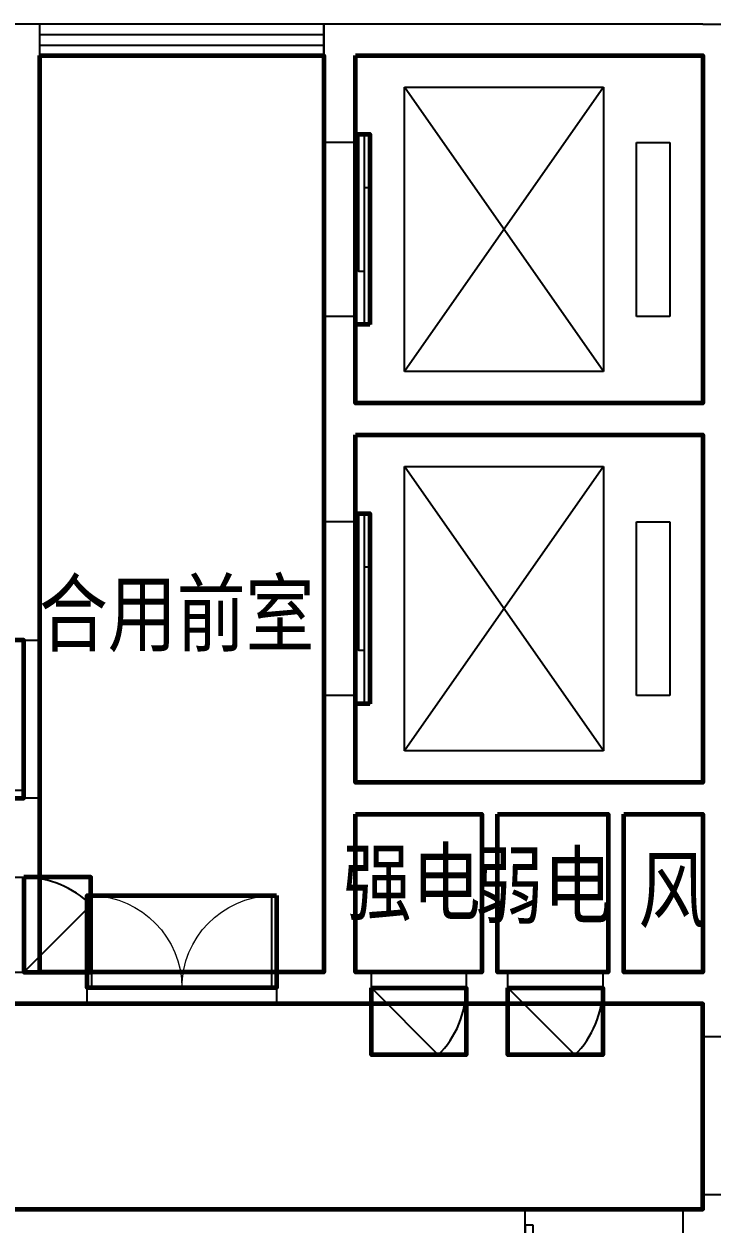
# Model space of a CAD drawing. Extents: x 863892 to 891592, y -662548 to -645248.
# Drawn here: x 877792 to 882149, y -652848 to -645248 of the extents above; entities that cross this region are included whole.
import ezdxf
from ezdxf.enums import TextEntityAlignment as Align

# ---------------------------------------------------------------- set-up
doc = ezdxf.new("R2010")
doc.units = 0
doc.header["$LTSCALE"] = 1000
doc.header["$MEASUREMENT"] = 0
doc.layers.get('0').update_dxf_attribs({"linetype": 'CONTINUOUS'})
for name, color, linetype in [('BATH', 8, 'CONTINUOUS'), ('PUB_TEXT', 7, 'CONTINUOUS'), ('STAIR', 3, 'CONTINUOUS'), ('WALL', 2, 'CONTINUOUS'), ('WINDOW', 4, 'CONTINUOUS')]:
    doc.layers.add(name, color=color, linetype=linetype)
for name, color, linetype, lineweight in [('GT_电机房', 210, 'CONTINUOUS', 60), ('GT_电梯', 150, 'CONTINUOUS', 60), ('GT_过道', 30, 'CONTINUOUS', 60), ('GT_门', 245, 'CONTINUOUS', 60), ('GT_风机房', 230, 'CONTINUOUS', 60)]:
    doc.layers.add(name, color=color, linetype=linetype, lineweight=lineweight)
doc.styles.add('-黑体', font='simhei.ttf', dxfattribs={"width": 0.8})

# ---------------------------------------------------------------- blocks, each defined once
blk = doc.blocks.new('_LIFTD')
for points in [[(-0.5476, -0.6024), (-0.5476, -0.7742), (0.2411, -0.7742), (0.2411, -0.6024), (-0.5476, -0.6024)], [(-0.2411, -0.7836), (-0.2411, -0.9554), (0.5476, -0.9554), (0.5476, -0.7836), (-0.2411, -0.7836)]]:
    blk.add_lwpolyline(points)
blk = doc.blocks.new('ZHUO1')
for p, q in [((803.5, 179.9), (997.9, -237)), ((294.6, 137.4), (-294.6, -137.4)), ((952.7, -1155.7), (361, 113.2)), ((744.5, 146.8), (540.6, 51.7)), ((970.4, 58.6), (1012.3, -31.3)), ((507.9, -38), (641, -323.5)), ((-318.7, -203.8), (272.9, -1472.6)), ((934.7, -261), (730.7, -356.1)), ((-591, -475.9), (-387.1, -380.9)), ((-164.2, -699), (-297.4, -413.5)), ((1093.8, -442.6), (1288.2, -859.5)), ((-459.9, -916.8), (-654.3, -499.9)), ((1034.7, -475.7), (830.8, -570.8)), ((1260.7, -563.9), (1302.6, -653.7)), ((798.2, -660.5), (931.3, -946)), ((-626.8, -795.6), (-668.7, -705.7)), ((-400.8, -883.8), (-196.9, -788.7)), ((1224.9, -883.5), (1021, -978.6)), ((-300.7, -1098.4), (-96.8, -1003.3)), ((126, -1321.5), (-7.1, -1036)), ((-169.6, -1539.3), (-364, -1122.4)), ((339.4, -1496.8), (928.5, -1222.1)), ((-336.5, -1418), (-378.4, -1328.2)), ((-110.5, -1506.3), (93.4, -1411.2))]:
    blk.add_line(p, q)
for centre, radius, start, end in [((773, 85.6), 67.5, 25, 115), ((821.7, 188.3), 20, 137.66999, 205), ((814.3, 195), 10, 65.72654, 137.66999), ((688.6, -83.5), 315.6, 26.76514, 65.72654), ((315.7, 92), 50, 25, 115), ((569.1, -9.5), 67.5, 115, 205), ((722.3, -155.8), 315.6, 344.27346, 23.23486), ((-273.4, -182.7), 50, 115, 205), ((906.1, -199.9), 67.5, 295, 25), ((1016.1, -228.6), 20, 205, 272.33001), ((1016.5, -238.6), 10, 272.33001, 344.27346), ((-358.5, -442), 67.5, 25, 115), ((702.2, -295), 67.5, 205, 295), ((1111.9, -434.2), 20, 137.66999, 205), ((1104.5, -427.4), 10, 65.72654, 137.66999), ((978.9, -706), 315.6, 26.76514, 65.72654), ((-378.7, -581.2), 315.6, 164.27346, 203.23486), ((-672.8, -498.4), 10, 92.33001, 164.27346), ((-672.4, -508.4), 20, 25, 92.33001), ((-562.5, -537.1), 67.5, 115, 205), ((1063.3, -536.9), 67.5, 25, 115), ((859.3, -631.9), 67.5, 115, 205), ((1012.6, -778.2), 315.6, 344.27346, 23.23486), ((-225.4, -727.5), 67.5, 295, 25), ((-345, -653.5), 315.6, 206.76514, 245.72654), ((1196.4, -822.3), 67.5, 295, 25), ((-429.3, -822.6), 67.5, 205, 295), ((1306.3, -851.1), 20, 205, 272.33001), ((1306.7, -861.1), 10, 272.33001, 344.27346), ((-470.6, -932), 10, 245.72654, 317.66999), ((-478, -925.3), 20, 317.66999, 25), ((992.5, -917.4), 67.5, 205, 295), ((-68.3, -1064.5), 67.5, 25, 115), ((-88.4, -1203.7), 315.6, 164.27346, 203.23486), ((-382.5, -1120.9), 10, 92.33001, 164.27346), ((-382.1, -1130.9), 20, 25, 92.33001), ((-272.2, -1159.6), 67.5, 115, 205), ((907.3, -1176.8), 50, 295, 25), ((64.8, -1350), 67.5, 295, 25), ((-54.7, -1275.9), 315.6, 206.76514, 245.72654), ((-139.1, -1445.1), 67.5, 205, 295), ((318.2, -1451.5), 50, 205, 295), ((-180.3, -1554.5), 10, 245.72654, 317.66999), ((-187.7, -1547.8), 20, 317.66999, 25)]:
    blk.add_arc(centre, radius, start, end)
at = {"lineweight": 13}
for centre, start, end in [((-1526.2, -1160.3), 19.8023, 30.1977), ((-1235.9, -1782.8), 19.8023, 30.1977), ((1869.9, 423.3), 199.8023, 210.1977), ((2160.1, -199.2), 199.8023, 210.1977)]:
    blk.add_arc(centre, 2712.7, start, end, dxfattribs=at)
blk = doc.blocks.new('$DorLib2D$00000114')
at = {"color": 0}
blk.add_line((0.5, 0), (-0.207, 0.707), dxfattribs=at)
blk.add_arc((0.5, 0), 1, 135, 180, dxfattribs=at)
blk = doc.blocks.new('$DorLib2D$00000001')
for p, q in [((0.45, 0.975), (0.5, 0.975)), ((0.45, 0), (0.45, 0.975)), ((0.5, 0), (0.5, 0.975)), ((0.5, 0), (0.45, 0))]:
    blk.add_line(p, q)
at = {"lineweight": 13}
blk.add_arc((0.475, 0), 0.975, 91.46928, 180, dxfattribs=at)
blk = doc.blocks.new('$DorLib2D$00000002')
for p, q in [((-0.5, 0), (-0.5, 0.4875)), ((-0.475, 0.4875), (-0.5, 0.4875)), ((-0.475, 0), (-0.475, 0.4875)), ((0.475, 0), (0.475, 0.4875)), ((0.475, 0.4875), (0.5, 0.4875)), ((0.5, 0), (0.5, 0.4875)), ((-0.5, 0), (-0.475, 0)), ((0.5, 0), (0.475, 0))]:
    blk.add_line(p, q)
at = {"lineweight": 13}
for centre, start, end in [((-0.4875, 0), 0, 88.53072), ((0.4875, 0), 91.46928, 180)]:
    blk.add_arc(centre, 0.4875, start, end, dxfattribs=at)
blk = doc.blocks.new('$TCHSYS$WIN2D')
for p, q in [((-0.5, 0.5), (0.5, 0.5)), ((-0.5, 0.5), (-0.5, -0.5)), ((0.5, 0.5), (0.5, -0.5)), ((0.5, 0.1667), (-0.5, 0.1667)), ((0.5, -0.1667), (-0.5, -0.1667)), ((-0.5, -0.5), (0.5, -0.5))]:
    blk.add_line(p, q)

msp = doc.modelspace()

# ---------------------------------------------------------------- linework, layer by layer
at = {"layer": 'GT_电机房'}
for points in [[(879891.9, -650248.4), (880691.9, -650248.4), (880691.9, -651248.4), (879891.9, -651248.4), (879891.9, -650248.4)], [(880791.9, -650248.4), (881491.9, -650248.4), (881491.9, -651248.4), (880791.9, -651248.4), (880791.9, -650248.4)]]:
    msp.add_lwpolyline(points, dxfattribs=at)
at = {"layer": 'GT_电梯'}
for points in [[(879891.9, -645448.4), (882091.9, -645448.4), (882091.9, -647648.4), (879891.9, -647648.4), (879891.9, -645448.4)], [(879891.9, -647848.4), (882091.9, -647848.4), (882091.9, -650048.4), (879891.9, -650048.4), (879891.9, -647848.4)]]:
    msp.add_lwpolyline(points, dxfattribs=at)
at = {"layer": 'GT_过道'}
for points in [[(877891.9, -645448.4), (879691.9, -645448.4), (879691.9, -651248.4), (877891.9, -651248.4), (877891.9, -645448.4)], [(873391.9, -651448.4), (873391.9, -652748.4), (882091.9, -652748.4), (882091.9, -651448.4), (873391.9, -651448.4)]]:
    msp.add_lwpolyline(points, dxfattribs=at)
at = {"layer": 'GT_门'}
for points in [[(879983, -647150.8), (879891.9, -647150.8), (879891.9, -645946.1), (879983, -645946.1), (879983, -647150.8)], [(879983, -649550.8), (879891.9, -649550.8), (879891.9, -648346.1), (879983, -648346.1), (879983, -649550.8)], [(876816.9, -650148.4), (877791.9, -650148.4), (877791.9, -649148.4), (876816.9, -649148.4), (876816.9, -650148.4)], [(877791.9, -650648.4), (877791.9, -651248.4), (878216.2, -651248.4), (878216.2, -650648.4), (877791.9, -650648.4)], [(879391.9, -650763.4), (879391.9, -651348.4), (878191.9, -651348.4), (878191.9, -650763.4), (879391.9, -650763.4)], [(879991.9, -651348.4), (880591.9, -651348.4), (880591.9, -651772.7), (879991.9, -651772.7), (879991.9, -651348.4)], [(880857.3, -651348.4), (881457.3, -651348.4), (881457.3, -651772.7), (880857.3, -651772.7), (880857.3, -651348.4)]]:
    msp.add_lwpolyline(points, dxfattribs=at)
at = {"layer": 'GT_风机房'}
msp.add_lwpolyline([(881591.9, -650248.4), (882091.9, -650248.4), (882091.9, -651248.4), (881591.9, -651248.4), (881591.9, -650248.4)], dxfattribs=at)
at = {"layer": 'STAIR'}
for p, q in [((881461.9, -645648.4), (880201.9, -647448.4)), ((881461.9, -647448.4), (880201.9, -645648.4)), ((880201.9, -647448.4), (880201.9, -645648.4)), ((880201.9, -645648.4), (881461.9, -645648.4)), ((881461.9, -645648.4), (881461.9, -647448.4)), ((879891.9, -645998.4), (879891.9, -647098.4)), ((881671.9, -647098.4), (881671.9, -645998.4)), ((881671.9, -645998.4), (881881.9, -645998.4)), ((881881.9, -645998.4), (881881.9, -647098.4)), ((881881.9, -647098.4), (881671.9, -647098.4)), ((881461.9, -647448.4), (880201.9, -647448.4)), ((881461.9, -648048.4), (880201.9, -649848.4)), ((881461.9, -649848.4), (880201.9, -648048.4)), ((880201.9, -649848.4), (880201.9, -648048.4)), ((880201.9, -648048.4), (881461.9, -648048.4)), ((881461.9, -648048.4), (881461.9, -649848.4)), ((879891.9, -648398.4), (879891.9, -649498.4)), ((881671.9, -648398.4), (881881.9, -648398.4)), ((881671.9, -649498.4), (881671.9, -648398.4)), ((881881.9, -648398.4), (881881.9, -649498.4)), ((881881.9, -649498.4), (881671.9, -649498.4)), ((881461.9, -649848.4), (880201.9, -649848.4))]:
    msp.add_line(p, q, dxfattribs=at)
at = {"layer": 'WALL'}
for p, q in [((877791.9, -645248.4), (877392.4, -645248.4)), ((877891.9, -645248.4), (877791.9, -645248.4)), ((877891.9, -645448.4), (877891.9, -645248.4)), ((879791.9, -645248.4), (879691.9, -645248.4)), ((879691.9, -645248.4), (879691.9, -645448.4)), ((882091.9, -645248.4), (879791.9, -645248.4)), ((882091.9, -645248.4), (882091.9, -645248.4)), ((882091.9, -645248.4), (882291.9, -645248.4)), ((877891.9, -649148.4), (877891.9, -645448.4)), ((879691.9, -645448.4), (879691.9, -645998.4)), ((879891.9, -645448.4), (879891.9, -645998.4)), ((882091.9, -645448.4), (879891.9, -645448.4)), ((882091.9, -647648.4), (882091.9, -645448.4)), ((879891.9, -645998.4), (879691.9, -645998.4)), ((879691.9, -647098.4), (879691.9, -647748.4)), ((879891.9, -647098.4), (879691.9, -647098.4)), ((879891.9, -647098.4), (879891.9, -647648.4)), ((882091.9, -647648.4), (879891.9, -647648.4)), ((879691.9, -647748.4), (879691.9, -648398.4)), ((882091.9, -647848.4), (879891.9, -647848.4)), ((879891.9, -647848.4), (879891.9, -648398.4)), ((882091.9, -647848.4), (882091.9, -650048.4)), ((879891.9, -648398.4), (879691.9, -648398.4)), ((877691.9, -649148.4), (877891.9, -649148.4)), ((879691.9, -649498.4), (879691.9, -650148.4)), ((879891.9, -649498.4), (879691.9, -649498.4)), ((879891.9, -649498.4), (879891.9, -650048.4)), ((880691.9, -650048.4), (879891.9, -650048.4)), ((881491.9, -650048.4), (880691.9, -650048.4)), ((882091.9, -650048.4), (881491.9, -650048.4)), ((877891.9, -650148.4), (877691.9, -650148.4)), ((877891.9, -650348.4), (877891.9, -650148.4)), ((879691.9, -650148.4), (879691.9, -651248.4)), ((880691.9, -650248.4), (879891.9, -650248.4)), ((879891.9, -650248.4), (879891.9, -651248.4)), ((880691.9, -650248.4), (880691.9, -651248.4)), ((880791.9, -650248.4), (880791.9, -651248.4)), ((881491.9, -650248.4), (880791.9, -650248.4)), ((881491.9, -650248.4), (881491.9, -651248.4)), ((882091.9, -650248.4), (881591.9, -650248.4)), ((881591.9, -650248.4), (881591.9, -651248.4)), ((882091.9, -650248.4), (882091.9, -651248.4)), ((877891.9, -650648.4), (877891.9, -650348.4)), ((877691.9, -650648.4), (877891.9, -650648.4)), ((877691.9, -651248.4), (877891.9, -651248.4)), ((878191.9, -651248.4), (877891.9, -651248.4)), ((878191.9, -651448.4), (878191.9, -651248.4)), ((879691.9, -651248.4), (879391.9, -651248.4)), ((879391.9, -651248.4), (879391.9, -651448.4)), ((879991.9, -651248.4), (879891.9, -651248.4)), ((879991.9, -651448.4), (879991.9, -651248.4)), ((880691.9, -651248.4), (880591.9, -651248.4)), ((880591.9, -651248.4), (880591.9, -651448.4)), ((880857.3, -651248.4), (880791.9, -651248.4)), ((880857.3, -651448.4), (880857.3, -651248.4)), ((881491.9, -651248.4), (881457.3, -651248.4)), ((881457.3, -651248.4), (881457.3, -651448.4)), ((881591.9, -651248.4), (882091.9, -651248.4)), ((877791.9, -651448.4), (878191.9, -651448.4)), ((879391.9, -651448.4), (879791.9, -651448.4)), ((879791.9, -651448.4), (879991.9, -651448.4)), ((880591.9, -651448.4), (880691.9, -651448.4)), ((880691.9, -651448.4), (880857.3, -651448.4)), ((881457.3, -651448.4), (881491.9, -651448.4)), ((881491.9, -651448.4), (882091.9, -651448.4)), ((882091.9, -651448.4), (882091.9, -651656.7)), ((882091.9, -651656.7), (882291.9, -651656.7)), ((882291.9, -652656.7), (882091.9, -652656.7)), ((882091.9, -652656.7), (882091.9, -652748.4)), ((877741.9, -652748.4), (880741.9, -652748.4)), ((880965.4, -652748.4), (880741.9, -652748.4)), ((880965.4, -652948.4), (880965.4, -652748.4)), ((882091.9, -652748.4), (881965.4, -652748.4)), ((881965.4, -652748.4), (881965.4, -652948.4))]:
    msp.add_line(p, q, dxfattribs=at)
at = {"layer": 'WINDOW'}
for p, q in [((877891.9, -651248.4), (877891.9, -650448.4)), ((879991.9, -651248.4), (880591.9, -651248.4)), ((880857.3, -651248.4), (881457.3, -651248.4)), ((879991.9, -651448.4), (880591.9, -651448.4)), ((880857.3, -651448.4), (881457.3, -651448.4)), ((882091.9, -651656.7), (882091.9, -652656.7)), ((880965.4, -652748.4), (881965.4, -652748.4))]:
    msp.add_line(p, q, dxfattribs=at)

# ---------------------------------------------------------------- block references
at = {"layer": 'BATH', "rotation": 245.0000000127295}
msp.add_blockref('ZHUO1', (883791.9, -649735.9), dxfattribs=at)
at = {"layer": 'WINDOW'}
for name, p, xscale, yscale, zscale, rotation in [('$TCHSYS$WIN2D', (878791.9, -645348.4), 1799.999999829197, 200, 1799.999999829197, 179.9999999839283), ('_LIFTD', (879791.9, -646548.4), -1100, 200, 1100, 89.99999999689535), ('_LIFTD', (879791.9, -648948.4), -1100, 200, 1100, 89.99999999689535), ('$DorLib2D$00000001', (877791.9, -649648.4), 1000, -1000, 1000, 269.9999999864997), ('$DorLib2D$00000114', (877791.9, -650948.4), 600, 600, 600, 269.9999999887542), ('$DorLib2D$00000002', (878791.9, -651348.4), -1200, 1200, -1200, 359.9999999971786), ('$DorLib2D$00000114', (880291.9, -651348.4), -600, -600, -600, 359.9999999971688), ('$DorLib2D$00000114', (881157.3, -651348.4), -600, -600, -600, 359.9999999858762), ('$DorLib2D$00000001', (881465.4, -652848.4), -1000, -1000, -1000, 7.452119e-10)]:
    msp.add_blockref(name, p, dxfattribs=dict(at, xscale=xscale, yscale=yscale, zscale=zscale, rotation=rotation))

# ---------------------------------------------------------------- texts
at = {"layer": 'PUB_TEXT', "style": '-黑体', "width": 0.8}
for s, p in [('合用前室', (878758.8, -649178)), ('强电', (880248.2, -650877.8)), ('弱电', (881081.9, -650898.4)), ('风', (881901.3, -650925.6))]:
    msp.add_text(s, height=400, rotation=0, dxfattribs=at).set_placement(p, align=Align.CENTER)

doc.saveas('drawing.dxf')
